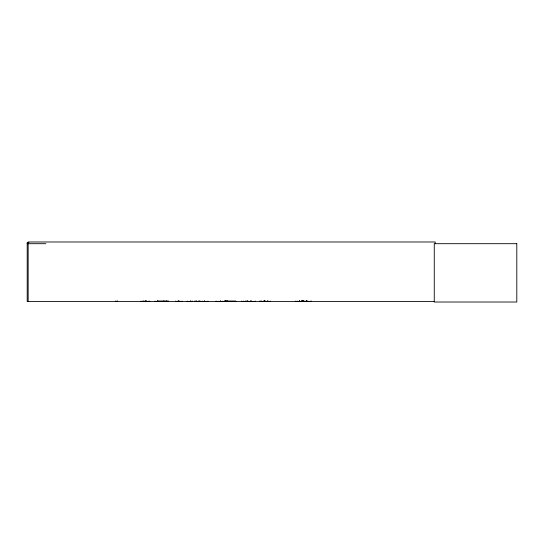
<?xml version="1.0" encoding="UTF-8"?>
<svg xmlns="http://www.w3.org/2000/svg" width="544" height="544" viewBox="0 0 544 544"><rect width="100%" height="100%" fill="white"/><g stroke="black" fill="none" stroke-linecap="round" stroke-linejoin="round"><path stroke-width="0.82" d="M149.729 301.505L140.978 301.505L140.978 301.043M224.856 301.505L224.917 301.043M149.729 301.464L149.729 301.043M295.27 301.464L311.345 301.505L311.345 301.043M301.872 301.464L301.825 301.043M186.98 301.526L192.372 301.464M227.168 301.451L227.134 300.798M260.834 301.526L270.171 301.464M157.631 301.464L157.542 300.92M178.228 301.505L178.276 300.92M295.48 301.464L295.521 301.084L295.562 301.526M200.668 301.464L194.589 301.464M222.802 301.464L222.856 301.084L222.911 301.526M154.68 301.464L168.654 301.492M178.588 301.464L178.65 301.084M28.9 242.597L27.2 242.597L27.2 301.526L434.37 301.526M27.2 243.692L45.859 243.692M157.753 301.145L168.647 301.145M224.992 301.145L235.885 301.145M157.733 301.301L168.667 301.288M224.971 301.288L235.906 301.301M175.739 301.526L175.739 301.043L175.78 301.403L182.274 301.464M202.783 301.526L202.783 301.043L202.837 301.403L208.27 301.505M235.892 301.492L216.104 301.505L216.165 301.043M241.577 301.403L255.632 301.505M226.093 301.526L225.991 300.92M166.403 301.464L166.342 301.084M163.452 301.464L163.397 301.084L163.336 301.526M306.571 301.526L306.524 300.92M302.246 301.526L302.165 301.043M267.872 301.451L267.934 300.92M263.86 301.464L263.983 301.084L264.03 301.526M207.978 301.464L207.93 301.084L207.876 301.526M182.05 301.464L182.009 301.084L181.961 301.526M301.376 301.464L301.342 301.084M306.204 301.403L306.224 300.92M435.22 243.692L435.22 241.985L28.159 241.985L28.159 301.526M310.746 301.043L310.746 301.526M307.904 301.043L307.904 301.526M307.122 300.92L307.122 301.526M306.816 300.92L306.816 301.526M306.15 301.043L306.15 301.526M304.076 300.92L304.076 301.526M303.851 300.92L303.851 301.526M303.375 301.043L303.375 301.526M303.212 300.92L303.212 301.526M303.062 300.92L303.062 301.526M302.593 301.043L302.593 301.526M302.464 300.798L302.464 301.526M302.002 301.043L302.002 301.526M301.26 300.798L301.301 301.526M299.69 300.92L299.615 301.526M299.472 300.92L299.472 301.526M299.384 300.92L299.384 301.526M297.146 301.043L297.146 301.526M270.252 301.043L270.252 301.526M267.804 301.043L267.804 301.526M267.716 300.92L267.716 301.526M265.581 301.043L265.581 301.526M264.867 300.92L264.867 301.526M264.717 300.92L264.717 301.526M264.336 300.92L264.336 301.526M264.187 300.92L264.187 301.526M263.48 301.043L263.48 301.526M261.222 300.798L261.256 301.526M260.018 300.798L260.018 301.526M255.374 301.043L255.374 301.526M251.28 300.92L251.28 301.526M251.022 300.92L251.022 301.526M250.75 301.043L250.75 301.526M250.322 301.043L250.322 301.526M247.948 301.043L247.948 301.526M247.683 300.92L247.683 301.526M247.425 300.92L247.425 301.526M246.099 300.92L246.099 301.526M245.8 300.92L245.8 301.526M243.324 301.043L243.324 301.526M241.577 301.043L241.577 301.526M227.236 301.043L227.236 301.526M225.842 300.92L225.842 301.526M225.434 300.798L225.434 301.526M224.611 300.92L224.604 301.526M220.64 300.92L220.687 301.526M220.381 300.92L220.34 301.526M204.632 300.92L204.632 301.526M204.456 300.92L204.456 301.526M200.763 301.043L200.763 301.526M199.587 301.043L199.587 301.526M199.097 300.92L199.097 301.526M198.92 300.92L198.92 301.526M196.336 300.92L196.336 301.526M196.16 300.92L196.16 301.526M195.67 301.043L195.67 301.526M194.494 301.043L194.494 301.526M192.467 301.043L192.467 301.526M190.801 300.92L190.801 301.526M190.624 300.92L190.624 301.526M187.381 301.043L187.381 301.526M179.71 300.92L179.71 301.526M178.765 301.043L178.711 301.526M178.058 300.92L178.058 301.526M166.287 301.043L166.287 301.526M163.948 300.92L163.846 301.526M158.052 301.043L158.052 301.526M157.44 300.92L157.44 301.526M155.101 301.043L155.101 301.526M148.845 301.043L148.845 301.526M146.52 300.92L146.52 301.526M146.302 300.92L146.302 301.526M145.513 300.92L145.5 301.526M145.207 300.92L145.2 301.526M145.071 300.798L145.071 301.526M143.371 300.798L143.371 301.526M142.616 301.043L142.616 301.526M117.613 300.798L117.613 301.526M115.913 300.798L115.913 301.526M516.8 243.692L434.262 243.692L434.262 302.015L516.8 302.015L516.8 243.692M225.61 301.526L225.61 301.043L225.549 301.526"/></g></svg>
